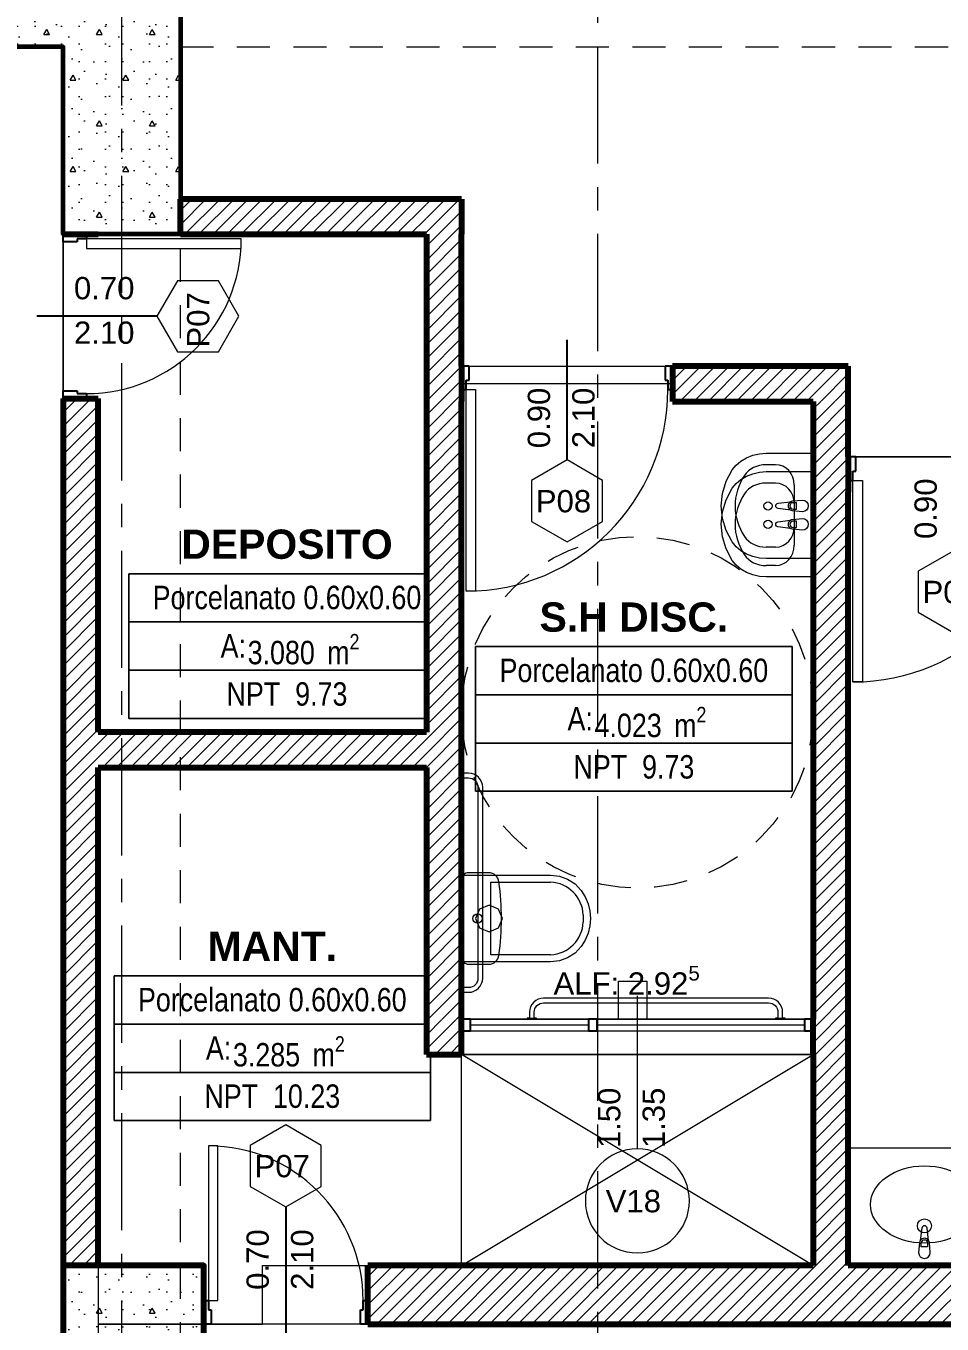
# Model space of a CAD drawing. Header units: inches. Extents: x -38 to 5698, y -33 to 92.
# Drawn here: x 228.91 to 232.82, y 11.45 to 16.99 of the extents above; entities that cross this region are included whole.
import ezdxf

# ---------------------------------------------------------------- set-up
doc = ezdxf.new("R2010")
doc.units = ezdxf.units.IN
doc.header["$MEASUREMENT"] = 0
doc.set_wipeout_variables(frame=1)
for name, pattern in [('Hidden Line', [0.195611, 0.141111, -0.0545]), ('Punto & Raya', [0.65, 0.5, -0.075, 0, -0.075]), ('Rayas', [0.282222, 0.141111, -0.141111]), ('Wipeout_Contour', [1, 0, -1])]:
    doc.linetypes.add(name, pattern=pattern)
for name, color, linetype in [('02 _ ARQ _ ALB _ Ejes Generales', 7, 'Continuous'), ('02 _ ARQ _ ZON _ Espacio.3D', 7, 'Continuous'), ('08 _ STR _ EXT _ 06 Columnas', 7, 'Continuous'), ('08 _ STR _ EXT _ 07 Losa Aligerada', 7, 'Continuous'), ('08 _ STR _ EXT _ 09 Vigas', 7, 'Continuous'), ('Dibujo 2D - General', 7, 'Continuous'), ('Estructura - 04 MURO', 253, 'Continuous'), ('Interior - Sanitarios', 7, 'Continuous'), ('Marcador - Secciones', 251, 'Continuous')]:
    doc.layers.add(name, color=color, linetype=linetype)
doc.styles.add('Estilo_Generado_4', font='swisse.ttf')
doc.styles.add('Estilo_Generado_8', font='arialbd.ttf')
doc.styles.add('Estilo_Generado_9', font='ARIALN.TTF')
pattern_1 = [(45, (185.000023, 3e-09), (-0.030052038, 0.030052038), [])]
pattern_2 = [(0, (185.00002, 3e-09), (0, 0.3897114), [0.024375, -0.200625]), (0, (185.11252, 0.19486), (0, 0.3897114), [0.024375, -0.200625]), (60, (185.00002, 3e-09), (-0.3375, 0.1948557), [0.024375, -0.200625]), (60, (185.22502, 3e-09), (-0.3375, 0.1948557), [0.024375, -0.200625]), (120, (185.0244, 3e-09), (0.3375, 0.1948557), [0.024375, -0.200625]), (120, (185.2494, 3e-09), (0.3375, 0.1948557), [0.024375, -0.200625]), (0, (185.00002, 0.0375), (0, 0.075), [0, -0.075, 0, -0.1125]), (45, (185.03752, 0.0375), (-0.05303301, 0.05303301), [0, -0.05625, 0, -0.09375])]

msp = doc.modelspace()

# ---------------------------------------------------------------- linework, layer by layer
at = {"layer": '02 _ ARQ _ ZON _ Espacio.3D', "color": 252, "linetype": 'Continuous', "lineweight": 13}
for p, q in [((230.7002, 14.6518), (229.3498, 14.6518)), ((229.3498, 14.6518), (229.3498, 14.0341)), ((229.3498, 14.6518), (230.7002, 14.6518)), ((229.3498, 14.4459), (229.3498, 14.6518)), ((230.7002, 14.0341), (230.7002, 14.6518)), ((230.7002, 14.6518), (230.7002, 14.4459)), ((230.7002, 14.4459), (229.3498, 14.4459)), ((229.3498, 14.4459), (230.7002, 14.4459)), ((229.3498, 14.24), (229.3498, 14.4459)), ((230.7002, 14.4459), (230.7002, 14.24)), ((232.1803, 14.3408), (230.83, 14.3408)), ((230.83, 14.3408), (230.83, 13.7231)), ((230.83, 14.3408), (232.1803, 14.3408)), ((230.83, 14.1349), (230.83, 14.3408)), ((232.1803, 13.7231), (232.1803, 14.3408)), ((232.1803, 14.3408), (232.1803, 14.1349)), ((230.7002, 14.24), (229.3498, 14.24)), ((229.3498, 14.24), (230.7002, 14.24)), ((229.3498, 14.0341), (229.3498, 14.24)), ((230.7002, 14.24), (230.7002, 14.0341)), ((232.1803, 14.1349), (230.83, 14.1349)), ((230.83, 14.1349), (232.1803, 14.1349)), ((230.83, 13.929), (230.83, 14.1349)), ((232.1803, 14.1349), (232.1803, 13.929)), ((229.3498, 14.0341), (230.7002, 14.0341)), ((230.7002, 14.0341), (229.3498, 14.0341)), ((232.1803, 13.929), (230.83, 13.929)), ((230.83, 13.929), (232.1803, 13.929)), ((230.83, 13.7231), (230.83, 13.929)), ((232.1803, 13.929), (232.1803, 13.7231)), ((230.83, 13.7231), (232.1803, 13.7231)), ((232.1803, 13.7231), (230.83, 13.7231)), ((230.6375, 12.9356), (229.2872, 12.9356)), ((229.2872, 12.9356), (229.2872, 12.3179)), ((229.2872, 12.9356), (230.6375, 12.9356)), ((229.2872, 12.7297), (229.2872, 12.9356)), ((230.6375, 12.3179), (230.6375, 12.9356)), ((230.6375, 12.9356), (230.6375, 12.7297)), ((230.6375, 12.7297), (229.2872, 12.7297)), ((229.2872, 12.7297), (230.6375, 12.7297)), ((229.2872, 12.5238), (229.2872, 12.7297)), ((230.6375, 12.7297), (230.6375, 12.5238)), ((230.6375, 12.5238), (229.2872, 12.5238)), ((229.2872, 12.5238), (230.6375, 12.5238)), ((229.2872, 12.3179), (229.2872, 12.5238)), ((230.6375, 12.5238), (230.6375, 12.3179)), ((229.2872, 12.3179), (230.6375, 12.3179)), ((230.6375, 12.3179), (229.2872, 12.3179))]:
    msp.add_line(p, q, dxfattribs=at)
at = {"layer": '02 _ ARQ _ ZON _ Espacio.3D', "color": 254, "linetype": 'Continuous', "lineweight": 0, "flags": 128}
for points in [[(205.07, 17.4), (229.57, 17.4), (229.57, 16.25), (230.77, 16.25), (230.77, 15.5372), (232.42, 15.5372), (232.42, 15.1499), (233.32, 15.1499), (233.3204, 17.1), (232.82, 17.1), (232.82, 19.05), (230.67, 19.05), (230.67, 20.35), (231.67, 20.35), (231.67, 22.25), (231.17, 22.25), (231.17, 22.7), (231.67, 22.7), (231.67, 24.4), (231.17, 24.4), (231.17, 24.85), (231.67, 24.85), (231.67, 29.7), (208.07, 29.7)], [(228.67, 7.7), (229.07, 7.7), (229.07, 16.9), (228.27, 16.9)]]:
    msp.add_lwpolyline(points, dxfattribs=at)
at = {"layer": '02 _ ARQ _ ZON _ Espacio.3D', "color": 9, "linetype": 'Continuous', "lineweight": 5, "flags": 128}
for points in [[(230.62, 13.975), (230.62, 16.1), (229.07, 16.1), (229.07, 15.4), (229.22, 15.4), (229.22, 13.975)], [(232.27, 12.7505), (232.27, 15.3872), (231.67, 15.3872), (231.67, 15.4622), (230.77, 15.4622), (230.77, 12.7505)], [(232.42, 15.1499), (232.42, 11.7), (236.32, 11.7), (236.32, 14.9999), (233.47, 14.9999), (233.47, 13.6749), (233.32, 13.6749), (233.32, 15.1499)], [(229.22, 13.825), (229.22, 11.45), (229.92, 11.45), (229.92, 11.7), (230.62, 11.7), (230.77, 11.7), (230.77, 12.6005), (230.62, 12.6005), (230.62, 13.825)]]:
    msp.add_lwpolyline(points, close=True, dxfattribs=at)
at = {"layer": '02 _ ARQ _ ZON _ Espacio.3D', "color": 254, "linetype": 'Continuous', "lineweight": 0, "flags": 128}
msp.add_lwpolyline([(229.22, 11.45), (229.22, 8.1), (229.57, 8.1), (229.57, 7.35), (234.42, 7.35), (234.42, 8.35), (234.27, 8.35), (234.2699, 11.45)], close=True, dxfattribs=at)
at = {"layer": '08 _ STR _ EXT _ 07 Losa Aligerada', "color": 7, "linetype": 'Continuous', "lineweight": 18, "flags": 128}
for points in [[(230.77, 11.7), (230.77, 12.6005), (230.62, 12.6005), (230.62, 13.825), (229.22, 13.825), (229.22, 11.45), (229.92, 11.45), (229.92, 11.7)], [(230.77, 12.6005), (232.27, 12.6005), (232.27, 11.7), (230.77, 11.7)]]:
    msp.add_lwpolyline(points, close=True, dxfattribs=at)
at = {"layer": '08 _ STR _ EXT _ 07 Losa Aligerada', "color": 7, "linetype": 'Rayas', "lineweight": 18, "flags": 128}
msp.add_lwpolyline([(230.77, 11.7), (230.77, 12.6005), (232.27, 12.6005), (232.27, 11.7)], close=True, dxfattribs=at)
at = {"layer": '08 _ STR _ EXT _ 09 Vigas', "color": 251, "linetype": 'Hidden Line', "lineweight": 13}
for p, q in [((222.57, 16.9), (229.07, 16.9)), ((229.57, 16.9), (236.07, 16.9)), ((229.57, 16.9), (236.07, 16.9))]:
    msp.add_line(p, q, dxfattribs=at)
at = {"layer": 'Estructura - 04 MURO', "color": 7, "linetype": 'Continuous', "lineweight": 80}
for p, q in [((229.07, 16.1), (229.17, 16.1)), ((229.07, 16.1), (229.17, 16.1)), ((229.07, 16.1), (229.17, 16.1)), ((229.17, 16.1), (229.22, 16.1)), ((229.17, 16.1), (229.22, 16.1)), ((229.67, 11.55), (229.67, 11.7)), ((229.67, 11.55), (229.67, 11.7)), ((229.67, 11.45), (229.67, 11.55)), ((229.67, 11.45), (229.67, 11.55)), ((229.67, 11.45), (229.67, 11.55))]:
    msp.add_line(p, q, dxfattribs=at)
at = {"layer": 'Estructura - 04 MURO', "color": 165, "linetype": 'Continuous', "lineweight": 25}
for p, q in [((229.07, 16.1), (229.17, 16.1)), ((229.07, 16.068), (229.07, 16.1)), ((229.13, 16.068), (229.07, 16.068)), ((229.17, 16.08), (229.13, 16.08)), ((229.13, 16.08), (229.13, 16.068)), ((229.17, 16.1), (229.17, 16.08)), ((230.802, 15.4772), (230.802, 15.5372)), ((231.638, 15.5372), (231.638, 15.4772)), ((229.07, 15.432), (229.13, 15.432)), ((232.452, 15.0899), (232.452, 15.1499)), ((230.8075, 12.7005), (230.8075, 12.7505)), ((231.33, 12.7505), (231.3112, 12.7505)), ((231.3112, 12.7505), (231.3112, 12.7005)), ((231.3487, 12.7505), (231.33, 12.7505)), ((231.3487, 12.7005), (231.3487, 12.7505)), ((232.2325, 12.7505), (232.2325, 12.7005)), ((231.3112, 12.7005), (231.33, 12.7005)), ((231.33, 12.7005), (231.3487, 12.7005)), ((229.67, 11.45), (229.67, 11.55)), ((229.67, 11.55), (229.69, 11.55)), ((229.69, 11.55), (229.69, 11.51)), ((229.69, 11.51), (229.702, 11.51)), ((229.702, 11.51), (229.702, 11.45)), ((230.338, 11.45), (230.338, 11.51)), ((229.702, 11.45), (229.67, 11.45))]:
    msp.add_line(p, q, dxfattribs=at)
at = {"layer": 'Estructura - 04 MURO', "color": 165, "linetype": 'Continuous', "lineweight": 15}
for p, q in [((229.17, 16.08), (229.17, 16.04)), ((229.17, 16.04), (229.83, 16.04)), ((230.83, 15.4372), (230.83, 14.5772)), ((232.48, 15.0499), (232.48, 14.1899)), ((231.52, 12.1974), (231.52, 12.8505)), ((231.3112, 12.7505), (230.8075, 12.7505)), ((232.2325, 12.7505), (231.3487, 12.7505)), ((231.3112, 12.7255), (230.8075, 12.7255)), ((230.8075, 12.7005), (231.3112, 12.7005)), ((232.2325, 12.7255), (231.3487, 12.7255)), ((231.3487, 12.7005), (232.2325, 12.7005)), ((229.69, 12.21), (229.69, 11.55)), ((229.73, 12.21), (229.69, 12.21)), ((229.73, 11.55), (229.73, 12.21)), ((229.69, 11.55), (229.73, 11.55))]:
    msp.add_line(p, q, dxfattribs=at)
at = {"layer": 'Estructura - 04 MURO', "color": 152, "linetype": 'Continuous', "lineweight": 25}
for p, q in [((229.47, 15.75), (228.9575, 15.75)), ((231.22, 15.1372), (231.22, 15.6497)), ((230.02, 11.95), (230.02, 11.3375))]:
    msp.add_line(p, q, dxfattribs=at)
at = {"layer": 'Estructura - 04 MURO', "color": 251, "linetype": 'Continuous', "lineweight": 13, "flags": 128}
for points in [[(229.82, 15.75), (229.7325, 15.9016), (229.5575, 15.9016), (229.47, 15.75), (229.5575, 15.5984), (229.7325, 15.5984)], [(231.22, 14.7872), (231.3715, 14.8747), (231.3715, 15.0497), (231.22, 15.1372), (231.0684, 15.0497), (231.0684, 14.8747)], [(232.87, 14.3999), (233.0216, 14.4874), (233.0216, 14.6624), (232.87, 14.7499), (232.7185, 14.6624), (232.7185, 14.4874)], [(230.02, 12.3), (229.8684, 12.2125), (229.8684, 12.0375), (230.02, 11.95), (230.1715, 12.0375), (230.1715, 12.2125)]]:
    msp.add_lwpolyline(points, close=True, dxfattribs=at)
msp.add_lwpolyline([(231.2981, 11.9755, 1), (231.7419, 11.9755, 1)], format="xyb", close=True, dxfattribs=at)
at = {"layer": 'Interior - Sanitarios', "color": 205, "linetype": 'Continuous', "lineweight": 13}
for p, q in [((232.1101, 15.1169), (232.0701, 15.1169)), ((232.1101, 15.0384), (232.0701, 15.0384)), ((232.1895, 15.03), (232.1895, 14.852)), ((232.1996, 14.9546), (232.1847, 14.9546)), ((232.1847, 14.9274), (232.1996, 14.9274)), ((232.1894, 14.9515), (232.1894, 14.7734)), ((232.1996, 14.9274), (232.1996, 14.9546)), ((232.1995, 14.8761), (232.1847, 14.8761)), ((232.1847, 14.8489), (232.1995, 14.8489)), ((232.1995, 14.8489), (232.1995, 14.8761)), ((232.1101, 14.7651), (232.0701, 14.7651)), ((232.1101, 14.6866), (232.0701, 14.6866)), ((230.775, 13.8005), (230.775, 13.7805)), ((230.8949, 13.1805), (230.8949, 13.3355)), ((230.8949, 13.3355), (231.1499, 13.3355)), ((230.75, 13.1965), (230.75, 13.1918)), ((230.77, 13.1965), (230.75, 13.1965)), ((230.75, 13.1918), (230.75, 13.1805)), ((230.77, 13.1965), (230.77, 13.1918)), ((230.77, 13.1918), (230.77, 13.1805)), ((230.8467, 13.2208), (230.83, 13.1805)), ((230.887, 13.2375), (230.8467, 13.2208)), ((230.9273, 13.2208), (230.887, 13.2375)), ((230.944, 13.1805), (230.9273, 13.2208)), ((231.2892, 13.1961), (231.2892, 13.1649)), ((230.75, 13.1805), (230.75, 13.1692)), ((230.75, 13.1692), (230.75, 13.1645)), ((230.77, 13.1645), (230.75, 13.1645)), ((230.77, 13.1805), (230.77, 13.1692)), ((230.77, 13.1692), (230.77, 13.1645)), ((230.83, 13.1805), (230.8467, 13.1402)), ((230.8467, 13.1402), (230.887, 13.1235)), ((230.887, 13.1235), (230.9273, 13.1402)), ((230.8949, 13.0255), (230.8949, 13.1805)), ((230.9273, 13.1402), (230.944, 13.1805)), ((231.1499, 13.0255), (230.8949, 13.0255)), ((230.775, 12.8855), (230.775, 12.8655)), ((231.06, 12.7555), (231.08, 12.7555)), ((232.12, 12.7555), (232.14, 12.7555)), ((234.37, 12.2), (232.42, 12.2)), ((232.42, 12.2), (232.42, 11.7)), ((232.7314, 11.7799), (232.7314, 11.7948)), ((232.7586, 11.7799), (232.7314, 11.7799)), ((232.7586, 11.7948), (232.7586, 11.7799)), ((234.37, 11.7), (232.42, 11.7))]:
    msp.add_line(p, q, dxfattribs=at)
at = {"layer": 'Interior - Sanitarios', "color": 205, "linetype": 'Continuous', "lineweight": 13, "flags": 128}
for points in [[(232.27, 14.7162), (232.0701, 14.7162), (232.0407, 14.7184), (232.0123, 14.7248), (231.9856, 14.7353), (231.9617, 14.7496), (231.9412, 14.7671), (231.9249, 14.7873), (231.8988, 14.8361), (231.8828, 14.8878), (231.8774, 14.941), (231.8828, 14.9942), (231.8988, 15.0459), (231.9249, 15.0947), (231.9412, 15.1149), (231.9617, 15.1324), (231.9856, 15.1467), (232.0123, 15.1572), (232.0407, 15.1636), (232.0701, 15.1658), (232.27, 15.1658)], [(232.27, 14.6377), (232.0701, 14.6377), (232.0407, 14.6399), (232.0122, 14.6463), (231.9856, 14.6568), (231.9617, 14.671), (231.9412, 14.6885), (231.9249, 14.7087), (231.8988, 14.7576), (231.8828, 14.8093), (231.8774, 14.8625), (231.8828, 14.9156), (231.8988, 14.9673), (231.9249, 15.0162), (231.9412, 15.0364), (231.9617, 15.0539), (231.9856, 15.0681), (232.0122, 15.0786), (232.0407, 15.0851), (232.0701, 15.0872), (232.27, 15.0872)], [(232.27, 14.9775), (232.27, 15.0045), (232.29, 15.0045), (232.29, 14.9775)], [(232.27, 14.899), (232.27, 14.926), (232.29, 14.926), (232.29, 14.899)], [(232.27, 14.8775), (232.27, 14.9045), (232.29, 14.9045), (232.29, 14.8775)], [(232.27, 14.799), (232.27, 14.826), (232.29, 14.826), (232.29, 14.799)], [(231.15, 12.9955), (230.77, 12.9955), (230.77, 13.3655), (231.15, 13.3655), (231.1873, 13.3612), (231.2226, 13.3483), (231.2541, 13.3278), (231.28, 13.3005), (231.2971, 13.2733), (231.3097, 13.2437), (231.3174, 13.2125), (231.32, 13.1805), (231.3174, 13.1485), (231.3097, 13.1173), (231.2971, 13.0877), (231.28, 13.0605), (231.2541, 13.0332), (231.2226, 13.0127), (231.1873, 12.9998)], [(231.56, 12.9135), (231.56, 12.7505), (231.44, 12.7505), (231.44, 12.9135)]]:
    msp.add_lwpolyline(points, close=True, dxfattribs=at)
for points in [[(232.2245, 14.916), (232.1825, 14.92, -0.12102), (232.173, 14.9233), (232.1201, 14.9299, -0.882566), (232.1201, 14.9521), (232.173, 14.9587, -0.12102), (232.1825, 14.962), (232.2245, 14.966, -1)], [(232.2244, 14.8375), (232.1825, 14.8415, -0.12102), (232.173, 14.8447), (232.12, 14.8514, -0.882566), (232.12, 14.8736), (232.173, 14.8802, -0.12102), (232.1825, 14.8835), (232.2244, 14.8875, -1)], [(230.77, 13.8105), (230.77, 13.7705), (230.775, 13.7705), (230.775, 13.7805), (230.8, 13.7805, -0.414214), (230.84, 13.7405), (230.84, 12.9255, -0.414214), (230.8, 12.8855), (230.775, 12.8855), (230.775, 12.8955), (230.77, 12.8955), (230.77, 12.8555), (230.775, 12.8555), (230.775, 12.8655), (230.8, 12.8655, 0.414214), (230.86, 12.9255), (230.86, 13.7405, 0.414214), (230.8, 13.8005), (230.775, 13.8005), (230.775, 13.8105)], [(230.77, 13.0155, 0.414214), (230.8, 12.9855), (230.8853, 12.9855, 0.375967), (230.9296, 13.0243, 0.066259), (230.9296, 13.3367, 0.375967), (230.8853, 13.3755), (230.8, 13.3755, 0.414214), (230.77, 13.3455)], [(231.05, 12.7505), (231.09, 12.7505), (231.09, 12.7555), (231.08, 12.7555), (231.08, 12.7805, -0.414214), (231.12, 12.8205), (232.08, 12.8205, -0.414214), (232.12, 12.7805), (232.12, 12.7555), (232.11, 12.7555), (232.11, 12.7505), (232.15, 12.7505), (232.15, 12.7555), (232.14, 12.7555), (232.14, 12.7805, 0.414214), (232.08, 12.8405), (231.12, 12.8405, 0.414214), (231.06, 12.7805), (231.06, 12.7555), (231.05, 12.7555)], [(232.77, 11.755), (232.766, 11.797, 0.12102), (232.7627, 11.8065), (232.7561, 11.8594, 0.882566), (232.7339, 11.8594), (232.7273, 11.8065, 0.12102), (232.724, 11.797), (232.72, 11.755, 1)]]:
    msp.add_lwpolyline(points, format="xyb", close=True, dxfattribs=at)
at = {"layer": 'Interior - Sanitarios', "color": 205, "linetype": 'Continuous', "lineweight": 13}
for centre, radius in [((232.0776, 14.941), 0.0175), ((232.0776, 14.8625), 0.0175), ((230.838, 13.1805), 0.02), ((232.745, 11.8689), 0.03)]:
    msp.add_circle(centre, radius, dxfattribs=at)
for centre, radius, start, end in [((232.1844, 14.941), 0.0211, 122.771, 237.229), ((232.1847, 14.941), 0.0136, 90, 270), ((232.1844, 14.8625), 0.0211, 122.771, 237.229), ((232.1847, 14.8625), 0.0136, 90, 270), ((231.1431, 13.1894), 0.1462, 2.6117, 87.34), ((231.1431, 13.1716), 0.1462, 272.66, 357.3883), ((232.745, 11.7951), 0.0211, 32.7707, 147.2287), ((232.745, 11.7948), 0.0136, 359.9997, 179.9997)]:
    msp.add_arc(centre, radius, start, end, dxfattribs=at)
for centre, major_axis, ratio, start_param, end_param in [((232.27, 14.941), (0.3331, 0), 0.821452, 2.644618, 3.638567), ((232.0701, 15.03), (0.1057, 0), 0.821452, 1.570796, 2.644618), ((232.1101, 15.0299), (0, 0.087), 0.9125, 4.712389, 6.283185), ((232.0701, 14.9515), (0.1057, 0), 0.821452, 1.570796, 2.644618), ((232.1101, 14.9514), (0, 0.087), 0.9125, 4.712389, 6.283185), ((232.27, 14.8625), (0.3331, 0), 0.821452, 2.644618, 3.638567), ((232.1101, 14.8521), (0, 0.087), 0.9125, 3.141593, 4.712389), ((232.0701, 14.852), (0.1057, 0), 0.821452, 3.638567, 4.712389), ((232.1101, 14.7735), (0, 0.087), 0.9125, 3.141593, 4.712389), ((232.0701, 14.7734), (0.1057, 0), 0.821452, 3.638567, 4.712389)]:
    msp.add_ellipse(centre, major_axis=major_axis, ratio=ratio, start_param=start_param, end_param=end_param, dxfattribs=at)
msp.add_ellipse((232.745, 11.96), major_axis=(-0.23, 0), ratio=0.717391, dxfattribs=at)

# ---------------------------------------------------------------- texts
at = {"layer": '02 _ ARQ _ ZON _ Espacio.3D', "color": 252, "lineweight": 25, "attachment_point": 2}
for s, insert, char_height, style in [('\\A1;{\\pqc;\\pt0;\\fArial|b1|i0|c0|p34;DEPOSITO}', (230.025, 14.8402), 0.125, 'Estilo_Generado_8'), ('\\A1;{\\pqc;\\pt0;\\fArial Narrow|b0|i0|c0|p34;Porcelanato 0.60x0.60}', (230.025, 14.6003), 0.1, 'Estilo_Generado_9'), ('\\A1;{\\pqc;\\pt0;\\fArial|b1|i0|c0|p34;S.H DISC.}', (231.5052, 14.5292), 0.125, 'Estilo_Generado_8'), ('\\A1;{\\pqc;\\pt0;\\fArial Narrow|b0|i0|c0|p34;A: }', (229.7959, 14.394), 0.1, 'Estilo_Generado_9'), ('\\A1;{\\pqc;\\pt0,0.3;\\fArial Narrow|b0|i0|c0|p34;3.080\\fArial Narrow|b0|i0|c0|p34;\\A1{\\H.66x;\\S^  ;}\\fArial Narrow|b0|i0|c0|p34; m\\fArial Narrow|b0|i0|c0|p34;\\A1{\\H.66x;\\S2^  ;}}', (230.0956, 14.3945), 0.1, 'Estilo_Generado_9'), ('\\A1;{\\pqc;\\pt0;\\fArial Narrow|b0|i0|c0|p34;Porcelanato 0.60x0.60}', (231.5052, 14.2893), 0.1, 'Estilo_Generado_9'), ('\\A1;{\\pqc;\\pt0;\\fArial Narrow|b0|i0|c0|p34;NPT  9.73}', (230.025, 14.1886), 0.1, 'Estilo_Generado_9'), ('\\A1;{\\pqc;\\pt0;\\fArial Narrow|b0|i0|c0|p34;A: }', (231.276, 14.083), 0.1, 'Estilo_Generado_9'), ('\\A1;{\\pqc;\\pt0,0.3;\\fArial Narrow|b0|i0|c0|p34;4.023\\fArial Narrow|b0|i0|c0|p34;\\A1{\\H.66x;\\S^  ;}\\fArial Narrow|b0|i0|c0|p34; m\\fArial Narrow|b0|i0|c0|p34;\\A1{\\H.66x;\\S2^  ;}}', (231.5758, 14.0835), 0.1, 'Estilo_Generado_9'), ('\\A1;{\\pqc;\\pt0;\\fArial Narrow|b0|i0|c0|p34;NPT  9.73}', (231.5052, 13.8776), 0.1, 'Estilo_Generado_9'), ('\\A1;{\\pqc;\\pt0;\\fArial|b1|i0|c0|p34;MANT.}', (229.9624, 13.124), 0.125, 'Estilo_Generado_8'), ('\\A1;{\\pqc;\\pt0;\\fArial Narrow|b0|i0|c0|p34;Porcelanato 0.60x0.60}', (229.9624, 12.8841), 0.1, 'Estilo_Generado_9'), ('\\A1;{\\pqc;\\pt0;\\fArial Narrow|b0|i0|c0|p34;A: }', (229.7332, 12.6778), 0.1, 'Estilo_Generado_9'), ('\\A1;{\\pqc;\\pt0,0.3;\\fArial Narrow|b0|i0|c0|p34;3.285\\fArial Narrow|b0|i0|c0|p34;\\A1{\\H.66x;\\S^  ;}\\fArial Narrow|b0|i0|c0|p34; m\\fArial Narrow|b0|i0|c0|p34;\\A1{\\H.66x;\\S2^  ;}}', (230.033, 12.6782), 0.1, 'Estilo_Generado_9'), ('\\A1;{\\pqc;\\pt0;\\fArial Narrow|b0|i0|c0|p34;NPT  10.23}', (229.9624, 12.4724), 0.1, 'Estilo_Generado_9')]:
    msp.add_mtext(s, dxfattribs=dict(at, insert=insert, char_height=char_height, style=style))
at = {"layer": 'Estructura - 04 MURO', "color": 251, "lineweight": 25, "char_height": 0.095, "attachment_point": 7, "style": 'Estilo_Generado_4'}
for s, insert in [('\\A1;{\\pql;\\pt0;\\fSwis721 Ex BT|b0|i0|c0|p34;0.70\\fSwis721 Ex BT|b0|i0|c0|p34;\\A1{\\H.66x;\\S^  ;}\\fSwis721 Ex BT|b0|i0|c0|p34;\\fSwis721 Ex BT|b0|i0|c0|p34;}', (229.116, 15.795)), ('\\A1;{\\pql;\\pt0;\\fSwis721 Ex BT|b0|i0|c0|p34;2.10\\fSwis721 Ex BT|b0|i0|c0|p34;\\A1{\\H.66x;\\S^  ;}\\fSwis721 Ex BT|b0|i0|c0|p34;\\fSwis721 Ex BT|b0|i0|c0|p34;}', (229.116, 15.605)), ('\\A1;{\\pql;\\pt0;\\fSwis721 Ex BT|b0|i0|c0|p34;P08\\fSwis721 Ex BT|b0|i0|c0|p34;\\fSwis721 Ex BT|b0|i0|c0|p34;\\fSwis721 Ex BT|b0|i0|c0|p34;}', (231.0867, 14.9123)), ('\\A1;{\\pql;\\pt0;\\fSwis721 Ex BT|b0|i0|c0|p34;P08\\fSwis721 Ex BT|b0|i0|c0|p34;\\fSwis721 Ex BT|b0|i0|c0|p34;\\fSwis721 Ex BT|b0|i0|c0|p34;}', (232.7367, 14.525)), ('\\A1;{\\pql;\\pt0;\\fSwis721 Ex BT|b0|i0|c0|p34;ALF: 2.92\\fSwis721 Ex BT|b0|i0|c0|p34;\\A1{\\H.66x;\\S5^  ;}\\fSwis721 Ex BT|b0|i0|c0|p34;\\fSwis721 Ex BT|b0|i0|c0|p34;}', (231.1623, 12.8279)), ('\\A1;{\\pql;\\pt0;\\fSwis721 Ex BT|b0|i0|c0|p34;P07\\fSwis721 Ex BT|b0|i0|c0|p34;\\fSwis721 Ex BT|b0|i0|c0|p34;\\fSwis721 Ex BT|b0|i0|c0|p34;}', (229.8867, 12.075)), ('\\A1;{\\pql;\\pt0;\\fSwis721 Ex BT|b0|i0|c0|p34;V18\\fSwis721 Ex BT|b0|i0|c0|p34;\\fSwis721 Ex BT|b0|i0|c0|p34;\\fSwis721 Ex BT|b0|i0|c0|p34;}', (231.3849, 11.9255))]:
    msp.add_mtext(s, dxfattribs=dict(at, insert=insert))
at = {"layer": 'Estructura - 04 MURO', "color": 251, "lineweight": 25, "char_height": 0.095, "attachment_point": 7, "rotation": 90, "style": 'Estilo_Generado_4'}
for s, insert in [('\\A1;{\\pql;\\pt0;\\fSwis721 Ex BT|b0|i0|c0|p34;P07\\fSwis721 Ex BT|b0|i0|c0|p34;\\fSwis721 Ex BT|b0|i0|c0|p34;\\fSwis721 Ex BT|b0|i0|c0|p34;}', (229.695, 15.6167)), ('\\A1;{\\pql;\\pt0;\\fSwis721 Ex BT|b0|i0|c0|p34;0.90\\fSwis721 Ex BT|b0|i0|c0|p34;\\A1{\\H.66x;\\S^  ;}\\fSwis721 Ex BT|b0|i0|c0|p34;\\fSwis721 Ex BT|b0|i0|c0|p34;}', (231.1751, 15.1872)), ('\\A1;{\\pql;\\pt0;\\fSwis721 Ex BT|b0|i0|c0|p34;2.10\\fSwis721 Ex BT|b0|i0|c0|p34;\\A1{\\H.66x;\\S^  ;}\\fSwis721 Ex BT|b0|i0|c0|p34;\\fSwis721 Ex BT|b0|i0|c0|p34;}', (231.365, 15.1872)), ('\\A1;{\\pql;\\pt0;\\fSwis721 Ex BT|b0|i0|c0|p34;0.90\\fSwis721 Ex BT|b0|i0|c0|p34;\\A1{\\H.66x;\\S^  ;}\\fSwis721 Ex BT|b0|i0|c0|p34;\\fSwis721 Ex BT|b0|i0|c0|p34;}', (232.8251, 14.7999)), ('\\A1;{\\pql;\\pt0;\\fSwis721 Ex BT|b0|i0|c0|p34;1.50\\fSwis721 Ex BT|b0|i0|c0|p34;\\A1{\\H.66x;\\S^  ;}\\fSwis721 Ex BT|b0|i0|c0|p34;\\fSwis721 Ex BT|b0|i0|c0|p34;}', (231.475, 12.2005)), ('\\A1;{\\pql;\\pt0;\\fSwis721 Ex BT|b0|i0|c0|p34;1.35\\fSwis721 Ex BT|b0|i0|c0|p34;\\A1{\\H.66x;\\S^  ;}\\fSwis721 Ex BT|b0|i0|c0|p34;\\fSwis721 Ex BT|b0|i0|c0|p34;}', (231.665, 12.2005)), ('\\A1;{\\pql;\\pt0;\\fSwis721 Ex BT|b0|i0|c0|p34;0.70\\fSwis721 Ex BT|b0|i0|c0|p34;\\A1{\\H.66x;\\S^  ;}\\fSwis721 Ex BT|b0|i0|c0|p34;\\fSwis721 Ex BT|b0|i0|c0|p34;}', (229.975, 11.596)), ('\\A1;{\\pql;\\pt0;\\fSwis721 Ex BT|b0|i0|c0|p34;2.10\\fSwis721 Ex BT|b0|i0|c0|p34;\\A1{\\H.66x;\\S^  ;}\\fSwis721 Ex BT|b0|i0|c0|p34;\\fSwis721 Ex BT|b0|i0|c0|p34;}', (230.165, 11.596))]:
    msp.add_mtext(s, dxfattribs=dict(at, insert=insert))

# ---------------------------------------------------------------- next in the draw order: wipeouts: each hides what was drawn before it
at = {"color": 254, "linetype": 'Wipeout_Contour', "lineweight": 0, "ltscale": 4961.245956}
msp.add_wipeout([(230.62, 16.1), (230.77, 16.1), (230.77, 16.25)], dxfattribs=at).dxf.layer = 'Estructura - 04 MURO'
at = {"color": 254, "linetype": 'Wipeout_Contour', "lineweight": 0, "ltscale": 4967.036288}
msp.add_wipeout([(232.27, 15.3872), (232.42, 15.5372), (232.27, 15.5372)], dxfattribs=at).dxf.layer = 'Estructura - 04 MURO'
at = {"color": 254, "linetype": 'Wipeout_Contour', "lineweight": 0, "ltscale": 6609.278775}
msp.add_wipeout([(229.07, 11.7), (229.22, 11.7), (229.22, 15.4), (229.07, 15.4)], dxfattribs=at).dxf.layer = 'Estructura - 04 MURO'
at = {"color": 254, "linetype": 'Wipeout_Contour', "lineweight": 0, "ltscale": 4961.155595}
msp.add_wipeout([(230.77, 12.7505), (230.62, 12.6005), (230.77, 12.6005)], dxfattribs=at).dxf.layer = 'Estructura - 04 MURO'
at = {"color": 254, "linetype": 'Wipeout_Contour', "lineweight": 0, "ltscale": 6629.114086}
msp.add_wipeout([(232.27, 11.7), (232.27, 11.45), (235.97, 11.45), (235.97, 11.7)], dxfattribs=at).dxf.layer = 'Estructura - 04 MURO'

# ---------------------------------------------------------------- next in the draw order: hatches: boundary and pattern name
at = {"layer": '08 _ STR _ EXT _ 06 Columnas', "linetype": 'Continuous', "lineweight": 9}
h = msp.add_hatch(dxfattribs=at)
h.set_pattern_fill('HORMIGÓN_EN_MASA_0002', style=0, pattern_type=2)
h.set_pattern_definition(pattern_2)
h.paths.add_polyline_path([(229.67, 11.3), (229.67, 11.7), (229.07, 11.7), (229.07, 11.3)])
at = {"layer": 'Estructura - 04 MURO', "linetype": 'Continuous', "lineweight": 5}
h = msp.add_hatch(dxfattribs=at)
h.set_pattern_fill('LADRILLO_COMÚN_0002', color=252, style=0, pattern_type=2)
h.set_pattern_definition(pattern_1)
h.paths.add_polyline_path([(230.62, 16.1), (230.77, 16.1), (230.77, 16.25)])
h = msp.add_hatch(dxfattribs=at)
h.set_pattern_fill('LADRILLO_COMÚN_0002', color=252, style=0, pattern_type=2)
h.set_pattern_definition(pattern_1)
h.paths.add_polyline_path([(232.27, 15.3872), (232.42, 15.5372), (232.27, 15.5372)])
h = msp.add_hatch(dxfattribs=at)
h.set_pattern_fill('LADRILLO_COMÚN_0002', color=252, style=0, pattern_type=2)
h.set_pattern_definition(pattern_1)
h.paths.add_polyline_path([(229.07, 11.7), (229.22, 11.7), (229.22, 15.4), (229.07, 15.4)])
h = msp.add_hatch(dxfattribs=at)
h.set_pattern_fill('LADRILLO_COMÚN_0002', color=252, style=0, pattern_type=2)
h.set_pattern_definition(pattern_1)
h.paths.add_polyline_path([(230.77, 12.7505), (230.62, 12.6005), (230.77, 12.6005)])
h = msp.add_hatch(dxfattribs=at)
h.set_pattern_fill('LADRILLO_COMÚN_0002', color=252, style=0, pattern_type=2)
h.set_pattern_definition(pattern_1)
h.paths.add_polyline_path([(232.27, 11.7), (232.27, 11.45), (235.97, 11.45), (235.97, 11.7)])

# ---------------------------------------------------------------- next in the draw order: linework, layer by layer
at = {"layer": '08 _ STR _ EXT _ 06 Columnas', "color": 7, "linetype": 'Continuous', "lineweight": 80, "flags": 128}
msp.add_lwpolyline([(229.67, 11.3), (229.67, 11.7), (229.07, 11.7), (229.07, 11.3)], close=True, dxfattribs=at)
at = {"layer": '08 _ STR _ EXT _ 09 Vigas', "color": 251, "linetype": 'Hidden Line', "lineweight": 13}
msp.add_line((229.07, 7.7), (229.07, 16.9), dxfattribs=at)
at = {"layer": 'Estructura - 04 MURO', "color": 165, "linetype": 'Continuous', "lineweight": 25}
for p, q in [((229.07, 15.4), (229.07, 15.432)), ((229.17, 15.4), (229.07, 15.4)), ((229.13, 15.432), (229.13, 15.42)), ((229.13, 15.42), (229.17, 15.42)), ((229.17, 15.42), (229.17, 15.4))]:
    msp.add_line(p, q, dxfattribs=at)
at = {"layer": 'Estructura - 04 MURO', "color": 7, "linetype": 'Continuous', "lineweight": 80}
for p, q in [((229.07, 15.4), (229.17, 15.4)), ((229.07, 15.4), (229.17, 15.4)), ((229.07, 15.4), (229.17, 15.4)), ((229.17, 15.4), (229.22, 15.4)), ((229.17, 15.4), (229.22, 15.4))]:
    msp.add_line(p, q, dxfattribs=at)
at = {"layer": 'Estructura - 04 MURO', "color": 7, "linetype": 'Continuous', "lineweight": 80, "flags": 128}
for points in [[(229.07, 15.4), (229.07, 11.7)], [(229.22, 13.975), (229.22, 15.4)], [(229.22, 11.7), (229.22, 13.825)], [(235.97, 11.7), (232.42, 11.7)], [(232.27, 11.45), (234.27, 11.45)]]:
    msp.add_lwpolyline(points, dxfattribs=at)

# ---------------------------------------------------------------- next in the draw order: wipeouts: each hides what was drawn before it
at = {"color": 254, "linetype": 'Wipeout_Contour', "lineweight": 0, "ltscale": 6613.168899}
msp.add_wipeout([(230.62, 16.25), (229.57, 16.25), (229.57, 16.1), (230.62, 16.1)], dxfattribs=at).dxf.layer = 'Estructura - 04 MURO'
at = {"color": 254, "linetype": 'Wipeout_Contour', "lineweight": 0, "ltscale": 4966.175585}
msp.add_wipeout([(232.27, 15.3872), (232.42, 15.3872), (232.42, 15.5372)], dxfattribs=at).dxf.layer = 'Estructura - 04 MURO'
at = {"color": 254, "linetype": 'Wipeout_Contour', "lineweight": 0, "ltscale": 4962.014383}
msp.add_wipeout([(230.62, 12.6005), (230.77, 12.7505), (230.62, 12.7505)], dxfattribs=at).dxf.layer = 'Estructura - 04 MURO'

# ---------------------------------------------------------------- next in the draw order: hatches: boundary and pattern name
at = {"layer": '08 _ STR _ EXT _ 06 Columnas', "linetype": 'Continuous', "lineweight": 9}
h = msp.add_hatch(dxfattribs=at)
h.set_pattern_fill('HORMIGÓN_EN_MASA_0002', style=0, pattern_type=2)
h.set_pattern_definition(pattern_2)
h.paths.add_polyline_path([(228.47, 17.4), (228.47, 16.9), (229.07, 16.9), (229.07, 16.1), (229.57, 16.1), (229.57, 17.4)])
at = {"layer": 'Estructura - 04 MURO', "linetype": 'Continuous', "lineweight": 5}
h = msp.add_hatch(dxfattribs=at)
h.set_pattern_fill('LADRILLO_COMÚN_0002', color=252, style=0, pattern_type=2)
h.set_pattern_definition(pattern_1)
h.paths.add_polyline_path([(230.62, 16.25), (229.57, 16.25), (229.57, 16.1), (230.62, 16.1)])
h = msp.add_hatch(dxfattribs=at)
h.set_pattern_fill('LADRILLO_COMÚN_0002', color=252, style=0, pattern_type=2)
h.set_pattern_definition(pattern_1)
h.paths.add_polyline_path([(232.27, 15.3872), (232.42, 15.3872), (232.42, 15.5372)])
h = msp.add_hatch(dxfattribs=at)
h.set_pattern_fill('LADRILLO_COMÚN_0002', color=252, style=0, pattern_type=2)
h.set_pattern_definition(pattern_1)
h.paths.add_polyline_path([(230.62, 12.6005), (230.77, 12.7505), (230.62, 12.7505)])

# ---------------------------------------------------------------- next in the draw order: linework, layer by layer
at = {"layer": '08 _ STR _ EXT _ 06 Columnas', "color": 7, "linetype": 'Continuous', "lineweight": 60, "flags": 128}
msp.add_lwpolyline([(228.47, 17.4), (229.57, 17.4), (229.57, 16.1), (229.07, 16.1), (229.07, 16.9), (228.47, 16.9)], close=True, dxfattribs=at)
at = {"layer": 'Estructura - 04 MURO', "color": 165, "linetype": 'Continuous', "lineweight": 15}
for p, q in [((229.83, 16.08), (229.17, 16.08)), ((229.83, 16.04), (229.83, 16.08))]:
    msp.add_line(p, q, dxfattribs=at)
at = {"layer": 'Estructura - 04 MURO', "color": 7, "linetype": 'Continuous', "lineweight": 80}
msp.add_line((230.77, 12.6005), (230.77, 12.7005), dxfattribs=at)
msp.add_line((230.77, 12.6005), (230.77, 12.7005), dxfattribs=at)
at = {"layer": 'Estructura - 04 MURO', "color": 165, "linetype": 'Continuous', "lineweight": 25}
msp.add_line((230.77, 12.7005), (230.8075, 12.7005), dxfattribs=at)
at = {"layer": 'Estructura - 04 MURO', "color": 7, "linetype": 'Continuous', "lineweight": 80, "flags": 128}
for points in [[(229.57, 16.1), (229.57, 16.25)], [(232.42, 15.5372), (232.27, 15.5372)], [(230.62, 12.6005), (230.77, 12.6005)]]:
    msp.add_lwpolyline(points, dxfattribs=at)
at = {"layer": 'Estructura - 04 MURO', "color": 7, "linetype": 'Continuous', "lineweight": 15}
msp.add_arc((229.17, 16.08), 0.66, 270, 0, dxfattribs=at)

# ---------------------------------------------------------------- next in the draw order: wipeouts: each hides what was drawn before it
at = {"color": 254, "linetype": 'Wipeout_Contour', "lineweight": 0, "ltscale": 4962.107162}
msp.add_wipeout([(230.62, 16.25), (230.62, 16.1), (230.77, 16.25)], dxfattribs=at).dxf.layer = 'Estructura - 04 MURO'
at = {"color": 254, "linetype": 'Wipeout_Contour', "lineweight": 0, "ltscale": 6622.078127}
msp.add_wipeout([(232.27, 15.3872), (232.27, 11.7), (232.42, 11.7), (232.42, 15.3872)], dxfattribs=at).dxf.layer = 'Estructura - 04 MURO'

# ---------------------------------------------------------------- next in the draw order: hatches: boundary and pattern name
at = {"layer": 'Estructura - 04 MURO', "linetype": 'Continuous', "lineweight": 5}
h = msp.add_hatch(dxfattribs=at)
h.set_pattern_fill('LADRILLO_COMÚN_0002', color=252, style=0, pattern_type=2)
h.set_pattern_definition(pattern_1)
h.paths.add_polyline_path([(230.62, 16.25), (230.62, 16.1), (230.77, 16.25)])
h = msp.add_hatch(dxfattribs=at)
h.set_pattern_fill('LADRILLO_COMÚN_0002', color=252, style=0, pattern_type=2)
h.set_pattern_definition(pattern_1)
h.paths.add_polyline_path([(232.27, 15.3872), (232.27, 11.7), (232.42, 11.7), (232.42, 15.3872)])

# ---------------------------------------------------------------- next in the draw order: linework, layer by layer
at = {"layer": 'Estructura - 04 MURO', "color": 7, "linetype": 'Continuous', "lineweight": 80}
for p, q in [((232.42, 15.1499), (232.42, 15.0499)), ((232.42, 15.1499), (232.42, 15.0499)), ((232.42, 15.1499), (232.42, 15.0499)), ((232.42, 15.0499), (232.42, 14.9999)), ((232.42, 15.0499), (232.42, 14.9999)), ((232.27, 12.7005), (232.27, 12.7505)), ((232.27, 12.7005), (232.27, 12.7505)), ((232.27, 12.7005), (232.27, 12.7505)), ((232.27, 12.6005), (232.27, 12.7005)), ((232.27, 12.6005), (232.27, 12.7005))]:
    msp.add_line(p, q, dxfattribs=at)
at = {"layer": 'Estructura - 04 MURO', "color": 165, "linetype": 'Continuous', "lineweight": 25}
for p, q in [((232.42, 15.1499), (232.42, 15.0499)), ((232.452, 15.1499), (232.42, 15.1499)), ((232.44, 15.0499), (232.44, 15.0899)), ((232.44, 15.0899), (232.452, 15.0899)), ((232.42, 15.0499), (232.44, 15.0499)), ((232.27, 12.7505), (232.2325, 12.7505)), ((232.2325, 12.7005), (232.27, 12.7005))]:
    msp.add_line(p, q, dxfattribs=at)
at = {"layer": 'Estructura - 04 MURO', "color": 165, "linetype": 'Continuous', "lineweight": 15}
for p, q in [((232.44, 14.1899), (232.44, 15.0499)), ((232.44, 15.0499), (232.48, 15.0499)), ((232.48, 14.1899), (232.44, 14.1899)), ((232.27, 12.6005), (230.77, 12.6005))]:
    msp.add_line(p, q, dxfattribs=at)
at = {"layer": 'Estructura - 04 MURO', "color": 7, "linetype": 'Continuous', "lineweight": 80, "flags": 128}
for points in [[(230.77, 16.25), (229.57, 16.25)], [(230.77, 16.25), (230.77, 16.1)], [(229.57, 16.1), (230.62, 16.1)], [(232.42, 15.1499), (232.42, 15.5372)], [(232.27, 15.3872), (232.27, 12.7505)], [(232.42, 11.7), (232.42, 14.9999)], [(232.27, 12.6005), (232.27, 11.7)]]:
    msp.add_lwpolyline(points, dxfattribs=at)
at = {"layer": 'Estructura - 04 MURO', "color": 7, "linetype": 'Continuous', "lineweight": 15}
msp.add_arc((232.44, 15.0499), 0.86, 270, 0, dxfattribs=at)

# ---------------------------------------------------------------- next in the draw order: wipeouts: each hides what was drawn before it
at = {"color": 254, "linetype": 'Wipeout_Contour', "lineweight": 0, "ltscale": 6615.507393}
msp.add_wipeout([(230.62, 16.1), (230.62, 12.7505), (230.77, 12.7505), (230.77, 16.1)], dxfattribs=at).dxf.layer = 'Estructura - 04 MURO'
at = {"color": 254, "linetype": 'Wipeout_Contour', "lineweight": 0, "ltscale": 6620.641309}
msp.add_wipeout([(231.67, 15.5372), (231.67, 15.3872), (232.27, 15.3872), (232.27, 15.5372)], dxfattribs=at).dxf.layer = 'Estructura - 04 MURO'
at = {"color": 254, "linetype": 'Wipeout_Contour', "lineweight": 0, "ltscale": 6617.914339}
msp.add_wipeout([(230.37, 11.7), (230.37, 11.45), (232.27, 11.45), (232.27, 11.7)], dxfattribs=at).dxf.layer = 'Estructura - 04 MURO'

# ---------------------------------------------------------------- next in the draw order: hatches: boundary and pattern name
at = {"layer": 'Estructura - 04 MURO', "linetype": 'Continuous', "lineweight": 5}
h = msp.add_hatch(dxfattribs=at)
h.set_pattern_fill('LADRILLO_COMÚN_0002', color=252, style=0, pattern_type=2)
h.set_pattern_definition(pattern_1)
h.paths.add_polyline_path([(230.62, 16.1), (230.62, 12.7505), (230.77, 12.7505), (230.77, 16.1)])
h = msp.add_hatch(dxfattribs=at)
h.set_pattern_fill('LADRILLO_COMÚN_0002', color=252, style=0, pattern_type=2)
h.set_pattern_definition(pattern_1)
h.paths.add_polyline_path([(231.67, 15.5372), (231.67, 15.3872), (232.27, 15.3872), (232.27, 15.5372)])
h = msp.add_hatch(dxfattribs=at)
h.set_pattern_fill('LADRILLO_COMÚN_0002', color=252, style=0, pattern_type=2)
h.set_pattern_definition(pattern_1)
h.paths.add_polyline_path([(230.37, 11.7), (230.37, 11.45), (232.27, 11.45), (232.27, 11.7)])

# ---------------------------------------------------------------- next in the draw order: linework, layer by layer
at = {"layer": 'Dibujo 2D - General', "color": 7, "linetype": 'Continuous', "lineweight": 13}
for p, q in [((230.77, 11.7), (232.27, 12.6005)), ((232.27, 11.7), (230.77, 12.6005))]:
    msp.add_line(p, q, dxfattribs=at)
at = {"layer": 'Dibujo 2D - General', "color": 20, "linetype": 'Hidden Line', "lineweight": 5}
msp.add_circle((231.52, 14.0601), 0.75, dxfattribs=at)
at = {"layer": 'Estructura - 04 MURO', "color": 7, "linetype": 'Continuous', "lineweight": 80}
for p, q in [((230.77, 15.5372), (230.77, 15.4372)), ((230.77, 15.5372), (230.77, 15.4372)), ((230.77, 15.5372), (230.77, 15.4372)), ((231.67, 15.5372), (231.67, 15.4372)), ((231.67, 15.5372), (231.67, 15.4372)), ((231.67, 15.5372), (231.67, 15.4372)), ((230.77, 15.4372), (230.77, 15.3872)), ((230.77, 15.4372), (230.77, 15.3872)), ((231.67, 15.4372), (231.67, 15.3872)), ((231.67, 15.4372), (231.67, 15.3872)), ((230.77, 12.7005), (230.77, 12.7505)), ((230.77, 12.7005), (230.77, 12.7505)), ((230.77, 12.7005), (230.77, 12.7505)), ((230.37, 11.55), (230.37, 11.7)), ((230.37, 11.55), (230.37, 11.7)), ((230.37, 11.45), (230.37, 11.55)), ((230.37, 11.45), (230.37, 11.55)), ((230.37, 11.45), (230.37, 11.55))]:
    msp.add_line(p, q, dxfattribs=at)
at = {"layer": 'Estructura - 04 MURO', "color": 165, "linetype": 'Continuous', "lineweight": 25}
for p, q in [((230.77, 15.5372), (230.77, 15.4372)), ((230.802, 15.5372), (230.77, 15.5372)), ((231.67, 15.5372), (231.638, 15.5372)), ((231.67, 15.4372), (231.67, 15.5372)), ((230.79, 15.4372), (230.79, 15.4772)), ((230.79, 15.4772), (230.802, 15.4772)), ((231.638, 15.4772), (231.65, 15.4772)), ((231.65, 15.4772), (231.65, 15.4372)), ((230.77, 15.4372), (230.79, 15.4372)), ((231.65, 15.4372), (231.67, 15.4372)), ((230.8075, 12.7505), (230.77, 12.7505)), ((230.35, 11.51), (230.35, 11.55)), ((230.35, 11.55), (230.37, 11.55)), ((230.37, 11.55), (230.37, 11.45)), ((230.338, 11.51), (230.35, 11.51)), ((230.37, 11.45), (230.338, 11.45))]:
    msp.add_line(p, q, dxfattribs=at)
at = {"layer": 'Estructura - 04 MURO', "color": 165, "linetype": 'Continuous', "lineweight": 15}
for p, q in [((230.79, 14.5772), (230.79, 15.4372)), ((230.79, 15.4372), (230.83, 15.4372)), ((230.83, 14.5772), (230.79, 14.5772)), ((232.27, 12.7505), (230.77, 12.7505))]:
    msp.add_line(p, q, dxfattribs=at)
at = {"layer": 'Estructura - 04 MURO', "color": 7, "linetype": 'Continuous', "lineweight": 80, "flags": 128}
for points in [[(230.62, 16.1), (230.62, 13.975)], [(230.77, 15.5372), (230.77, 16.1)], [(232.27, 15.5372), (231.67, 15.5372)], [(230.77, 12.7505), (230.77, 15.3872)], [(231.67, 15.3872), (232.27, 15.3872)], [(230.62, 13.825), (230.62, 12.6005)], [(232.27, 11.7), (230.37, 11.7)], [(230.37, 11.45), (232.27, 11.45)]]:
    msp.add_lwpolyline(points, dxfattribs=at)
at = {"layer": 'Estructura - 04 MURO', "color": 7, "linetype": 'Continuous', "lineweight": 15}
for centre, radius, start, end in [((230.79, 15.4372), 0.86, 270, 0), ((229.69, 11.55), 0.66, 0, 90)]:
    msp.add_arc(centre, radius, start, end, dxfattribs=at)
at = {"layer": 'Marcador - Secciones', "color": 251, "linetype": 'Punto & Raya', "lineweight": 13}
msp.add_line((231.3507, 10.0018), (231.3507, 17.4928), dxfattribs=at)

# ---------------------------------------------------------------- next in the draw order: wipeouts: each hides what was drawn before it
at = {"color": 254, "linetype": 'Wipeout_Contour', "lineweight": 0, "ltscale": 6612.386153}
msp.add_wipeout([(229.22, 13.825), (230.62, 13.825), (230.62, 13.975), (229.22, 13.975)], dxfattribs=at).dxf.layer = 'Estructura - 04 MURO'

# ---------------------------------------------------------------- next in the draw order: hatches: boundary and pattern name
at = {"layer": 'Estructura - 04 MURO', "linetype": 'Continuous', "lineweight": 5}
h = msp.add_hatch(dxfattribs=at)
h.set_pattern_fill('LADRILLO_COMÚN_0002', color=252, style=0, pattern_type=2)
h.set_pattern_definition(pattern_1)
h.paths.add_polyline_path([(229.22, 13.825), (230.62, 13.825), (230.62, 13.975), (229.22, 13.975)])

# ---------------------------------------------------------------- next in the draw order: linework, layer by layer
at = {"layer": '02 _ ARQ _ ALB _ Ejes Generales', "color": 252, "linetype": 'Punto & Raya', "lineweight": 13}
msp.add_line((229.32, 3.05), (229.32, 44.9), dxfattribs=at)
at = {"layer": '08 _ STR _ EXT _ 09 Vigas', "color": 251, "linetype": 'Hidden Line', "lineweight": 13}
msp.add_line((229.57, 7.7), (229.57, 16.9), dxfattribs=at)
at = {"layer": 'Estructura - 04 MURO', "color": 7, "linetype": 'Continuous', "lineweight": 80, "flags": 128}
for points in [[(230.62, 13.975), (229.22, 13.975)], [(229.22, 13.825), (230.62, 13.825)]]:
    msp.add_lwpolyline(points, dxfattribs=at)

doc.saveas('drawing.dxf')
